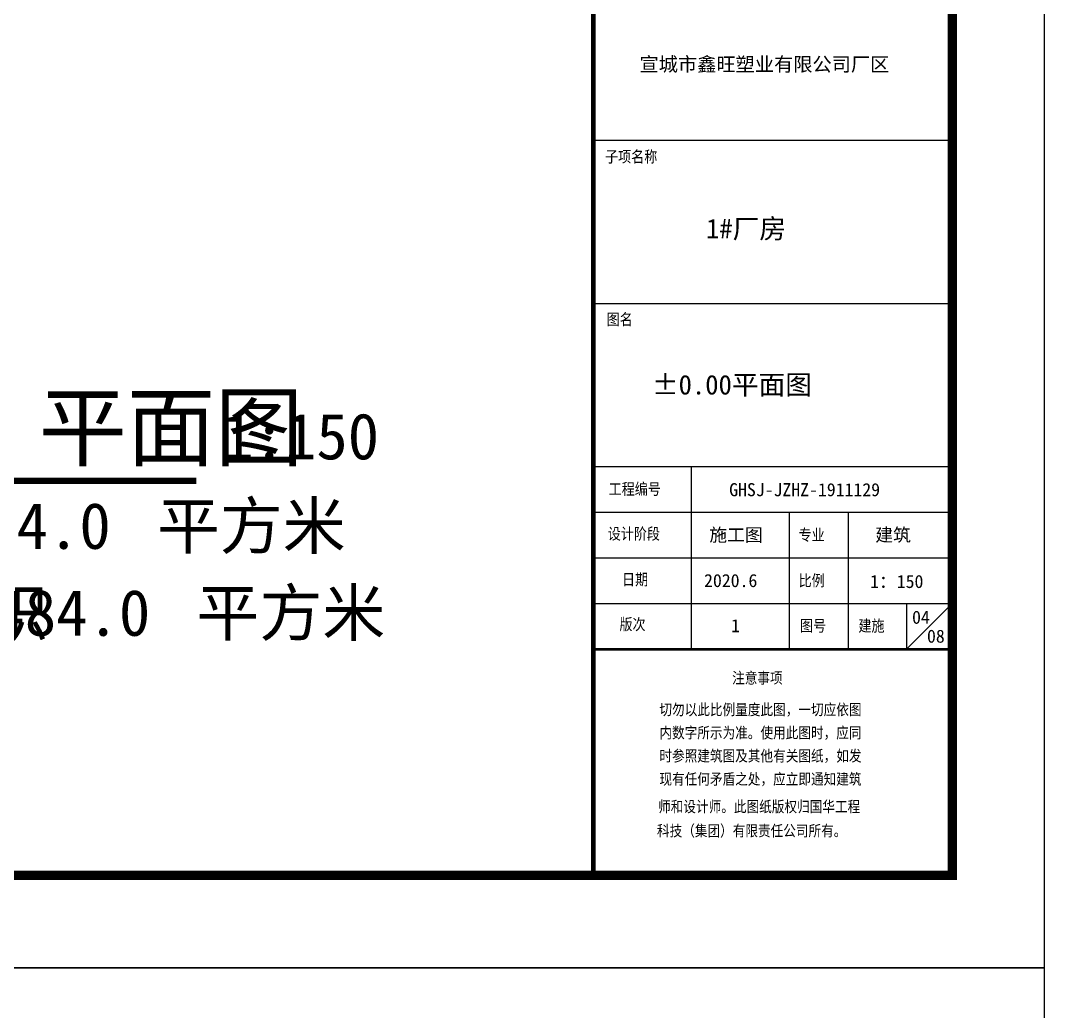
# Model space of a CAD drawing. Extents: x -21908402 to 2004492, y 83987 to 5079726.
# Drawn here: x 1883844 to 1900492, y 335275 to 351380 of the extents above; entities that cross this region are included whole.
import ezdxf

# ---------------------------------------------------------------- set-up
doc = ezdxf.new("R2010")
doc.units = 0
doc.header["$LTSCALE"] = 1000
doc.layers.get('0').update_dxf_attribs({"linetype": 'CONTINUOUS'})
for name, color, linetype in [('1', 140, 'CONTINUOUS'), ('DIM_SYMB', 3, 'CONTINUOUS'), ('PP-PM-TK', 7, 'CONTINUOUS'), ('PUB_TEXT', 7, 'CONTINUOUS'), ('PUB_TITLE', 4, 'CONTINUOUS')]:
    doc.layers.add(name, color=color, linetype=linetype)
doc.styles.add('-黑体', font='simhei.ttf', dxfattribs={"width": 0.8})
doc.styles.add('_TCH_DYN', font='')
doc.styles.add('TQ', font='txt.shx', dxfattribs={"width": 0.8, "bigfont": 'hztxt.shx'})
doc.styles.get('_TCH_DYN').set_extended_font_data('SimSun')

# ---------------------------------------------------------------- blocks, each defined once
blk = doc.blocks.new('TK')
at = {"layer": '1'}
for p, q in [((1742537, 353940), (1748371, 353940)), ((1742537, 351288), (1748371, 351288))]:
    blk.add_line(p, q, dxfattribs=at)
at = {"layer": '1', "color": 4}
for p, q in [((1742537, 348637), (1748371, 348637)), ((1744128, 348637), (1744128, 345667)), ((1742537, 347894), (1748371, 347894)), ((1745719, 347894), (1745719, 345667)), ((1746678, 347894), (1746678, 345667)), ((1742537, 347152), (1748371, 347152)), ((1742537, 346409), (1748371, 346409)), ((1747628, 346409), (1747628, 345667)), ((1748371, 346409), (1747628, 345667))]:
    blk.add_line(p, q, dxfattribs=at)
at = {"layer": '1', "color": 4, "const_width": 42.4}
blk.add_lwpolyline([(1742537, 345667), (1748371, 345667)], dxfattribs=at)
at = {"layer": 'PP-PM-TK', "color": 4, "const_width": 74.2}
blk.add_lwpolyline([(1742537, 401993), (1742537, 341993)], dxfattribs=at)
at = {"layer": 'PUB_TEXT', "color": 2, "style": 'TQ'}
for s, height, p in [('子项名称', 212.1, (1742727, 353559)), ('图名', 212.1, (1742753, 350915)), ('工程编号', 212.1, (1742785, 348159)), ('设计阶段', 212.1, (1742771, 347431)), ('专业', 212.1, (1745873, 347413)), ('日期', 212.1, (1743002, 346688)), ('比例', 212.1, (1745873, 346671)), ('版次', 212.1, (1742961, 345960)), ('图号', 212.1, (1745896, 345936)), ('建施', 212.1, (1746846, 345935)), ('注意事项', 205.3, (1744792, 345092)), ('切勿以此比例量度此图，一切应依图', 205.34, (1743610, 344577)), ('内数字所示为准。使用此图时，应同', 205.34, (1743610, 344201)), ('时参照建筑图及其他有关图纸，如发', 205.34, (1743610, 343825)), ('现有任何矛盾之处，应立即通知建筑', 205.34, (1743610, 343448)), ('师和设计师。此图纸版权归国华工程', 205.34, (1743589, 343000)), ('科技（集团）有限责任公司所有。', 205.34, (1743570, 342608))]:
    blk.add_text(s, height=height, dxfattribs=at).set_placement(p)
at = {"layer": 'PUB_TITLE', "color": 255, "style": '-黑体'}
for s, height, p in [('宣城市鑫旺塑业有限公司厂区', 229.1, (1743286, 355060)), ('1#厂房', 318.2, (1744367, 352344)), ('GHSJ-JZHZ-1911129', 212.13, (1744744, 348155)), ('施工图', 212.1, (1744422, 347420)), ('建筑', 212.1, (1747119, 347420)), ('2020.6', 212.1, (1744336, 346678)), ('1：150', 212.1, (1747035, 346663)), ('1', 212, (1744775, 345945)), ('08', 212.1, (1747960, 345774))]:
    blk.add_text(s, height=height, dxfattribs=at).set_placement(p)

msp = doc.modelspace()

# ---------------------------------------------------------------- linework, layer by layer
at = {"layer": 'DIM_SYMB', "const_width": 105}
msp.add_lwpolyline([(1878343, 343897.9), (1886703, 343897.9)], dxfattribs=at)
at = {"layer": 'PUB_TITLE'}
for points in [[(1811391.5, 335987.2), (1900491.5, 335987.2), (1900491.5, 398987.2), (1811391.5, 398987.2)], [(1811391.5, 272987.2), (1900491.5, 272987.2), (1900491.5, 335987.2), (1811391.5, 335987.2)]]:
    msp.add_lwpolyline(points, close=True, dxfattribs=at)
at = {"layer": 'PUB_TITLE', "const_width": 150}
msp.add_lwpolyline([(1815141.5, 337487.2), (1898991.5, 337487.2), (1898991.5, 397487.2), (1815141.5, 397487.2)], close=True, dxfattribs=at)

# ---------------------------------------------------------------- block references
msp.add_blockref('TK', (150620.9, -4505.5))

# ---------------------------------------------------------------- texts
at = {"layer": 'PUB_TEXT', "style": '_TCH_DYN'}
for s, height, p in [('平面图', 1050, (1884143, 344247.9)), ('1:150', 750, (1887123, 344247.9)), ('平方米', 750, (1886061.5, 342793.6)), (':1484.0', 750, (1881740, 342793.6)), ('总建筑面积', 750, (1879168.6, 341380.6)), (':1484.0', 750, (1882382.9, 341380.6)), ('平方米', 750, (1886704.3, 341380.6))]:
    msp.add_text(s, height=height, dxfattribs=at).set_placement(p)
at = {"layer": 'PUB_TITLE', "color": 255, "style": '-黑体'}
for s, height, p in [('%%P0.00平面图', 318.19, (1894110.3, 345301.7)), ('04', 212.13, (1898338.4, 341576.4))]:
    msp.add_text(s, height=height, dxfattribs=at).set_placement(p)

doc.saveas('drawing.dxf')
